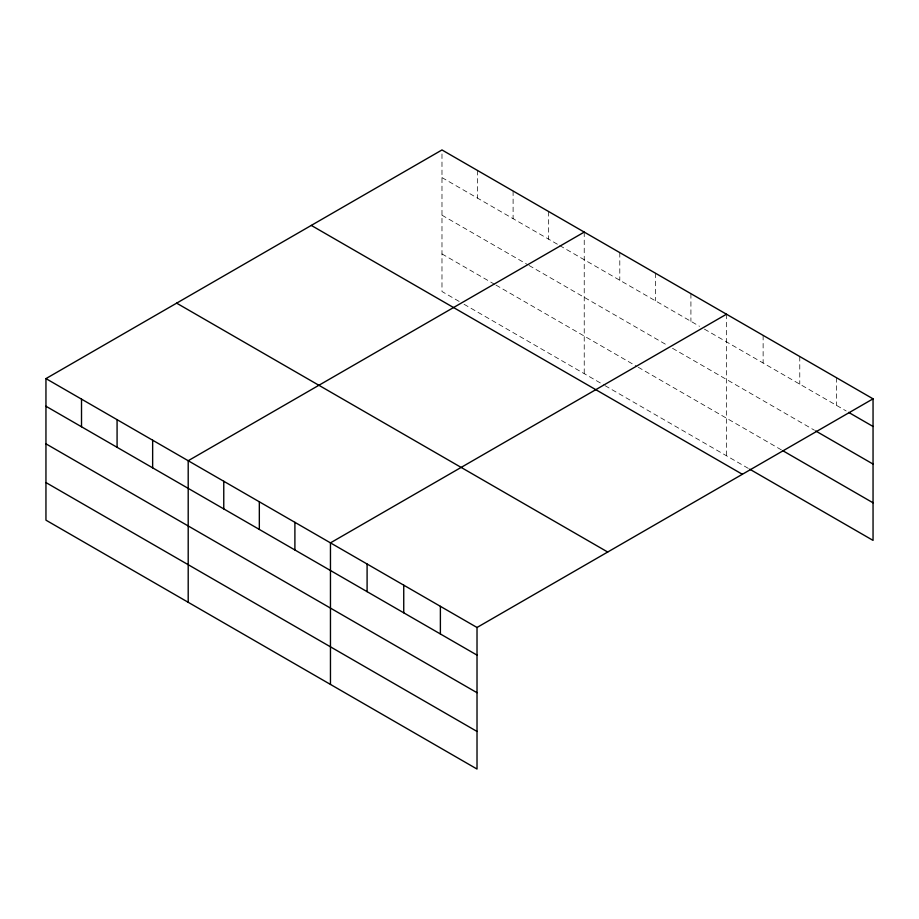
<?xml version="1.0" encoding="UTF-8"?>
<svg xmlns="http://www.w3.org/2000/svg" width="919" height="919" viewBox="0 0 919 919"><rect width="100%" height="100%" fill="white"/><g stroke="black" fill="none" stroke-linecap="round" stroke-linejoin="round"><path stroke-width="0.69" stroke-dasharray="4.59 3.45" d="M459.144 301.432L441.982 291.518L441.982 149.958M441.982 177.597L558.476 244.856M559.705 245.568L699.508 326.279M704.413 329.117L846.181 410.965M441.982 215.195L527.816 264.752M529.045 265.465L667.619 345.464M672.524 348.301L814.429 430.218M441.982 253.931L494.709 284.373M495.938 285.074L636.959 366.497M638.188 367.209L781.449 449.919M464.049 304.258L603.852 384.981M605.081 385.681L748.468 468.472M836.405 377.686L836.405 405.325M799.771 356.526L799.771 384.165M763.126 335.378L763.126 363.016M726.481 314.218L726.481 455.778M690.916 293.689L690.916 321.328M655.362 273.15L655.362 300.789M619.797 252.622L619.797 280.261M584.231 232.093L584.231 373.654M548.666 211.554L548.666 239.193M513.101 191.026L513.101 218.665M477.535 170.486L477.535 198.136"/><path stroke-width="1.38" d="M477.018 692.719L477.018 627.482L45.95 378.605L45.95 520.165L477.018 769.042L477.018 692.719L45.95 443.831M749.686 469.172L873.05 540.395L873.05 398.835L441.982 149.958L45.95 378.605M584.231 232.093L188.2 460.729L188.2 602.29M726.481 314.218L330.461 542.865L330.461 684.425M477.018 627.482L873.05 398.835M848.628 412.378L873.05 426.473M815.647 430.931L873.05 464.072M782.666 450.62L873.05 502.808M311.288 225.408L742.357 474.284M176.643 303.155L607.712 552.032M45.95 406.244L477.018 655.121M45.95 482.567L477.018 731.444M440.385 606.322L440.385 633.972M403.74 585.173L403.74 612.812M367.095 564.013L367.095 591.652M294.896 522.325L294.896 549.976M259.33 501.797L259.33 529.436M223.765 481.269L223.765 508.908M152.646 440.201L152.646 467.84M117.081 419.673L117.081 447.312M81.515 399.133L81.515 426.772"/></g></svg>
